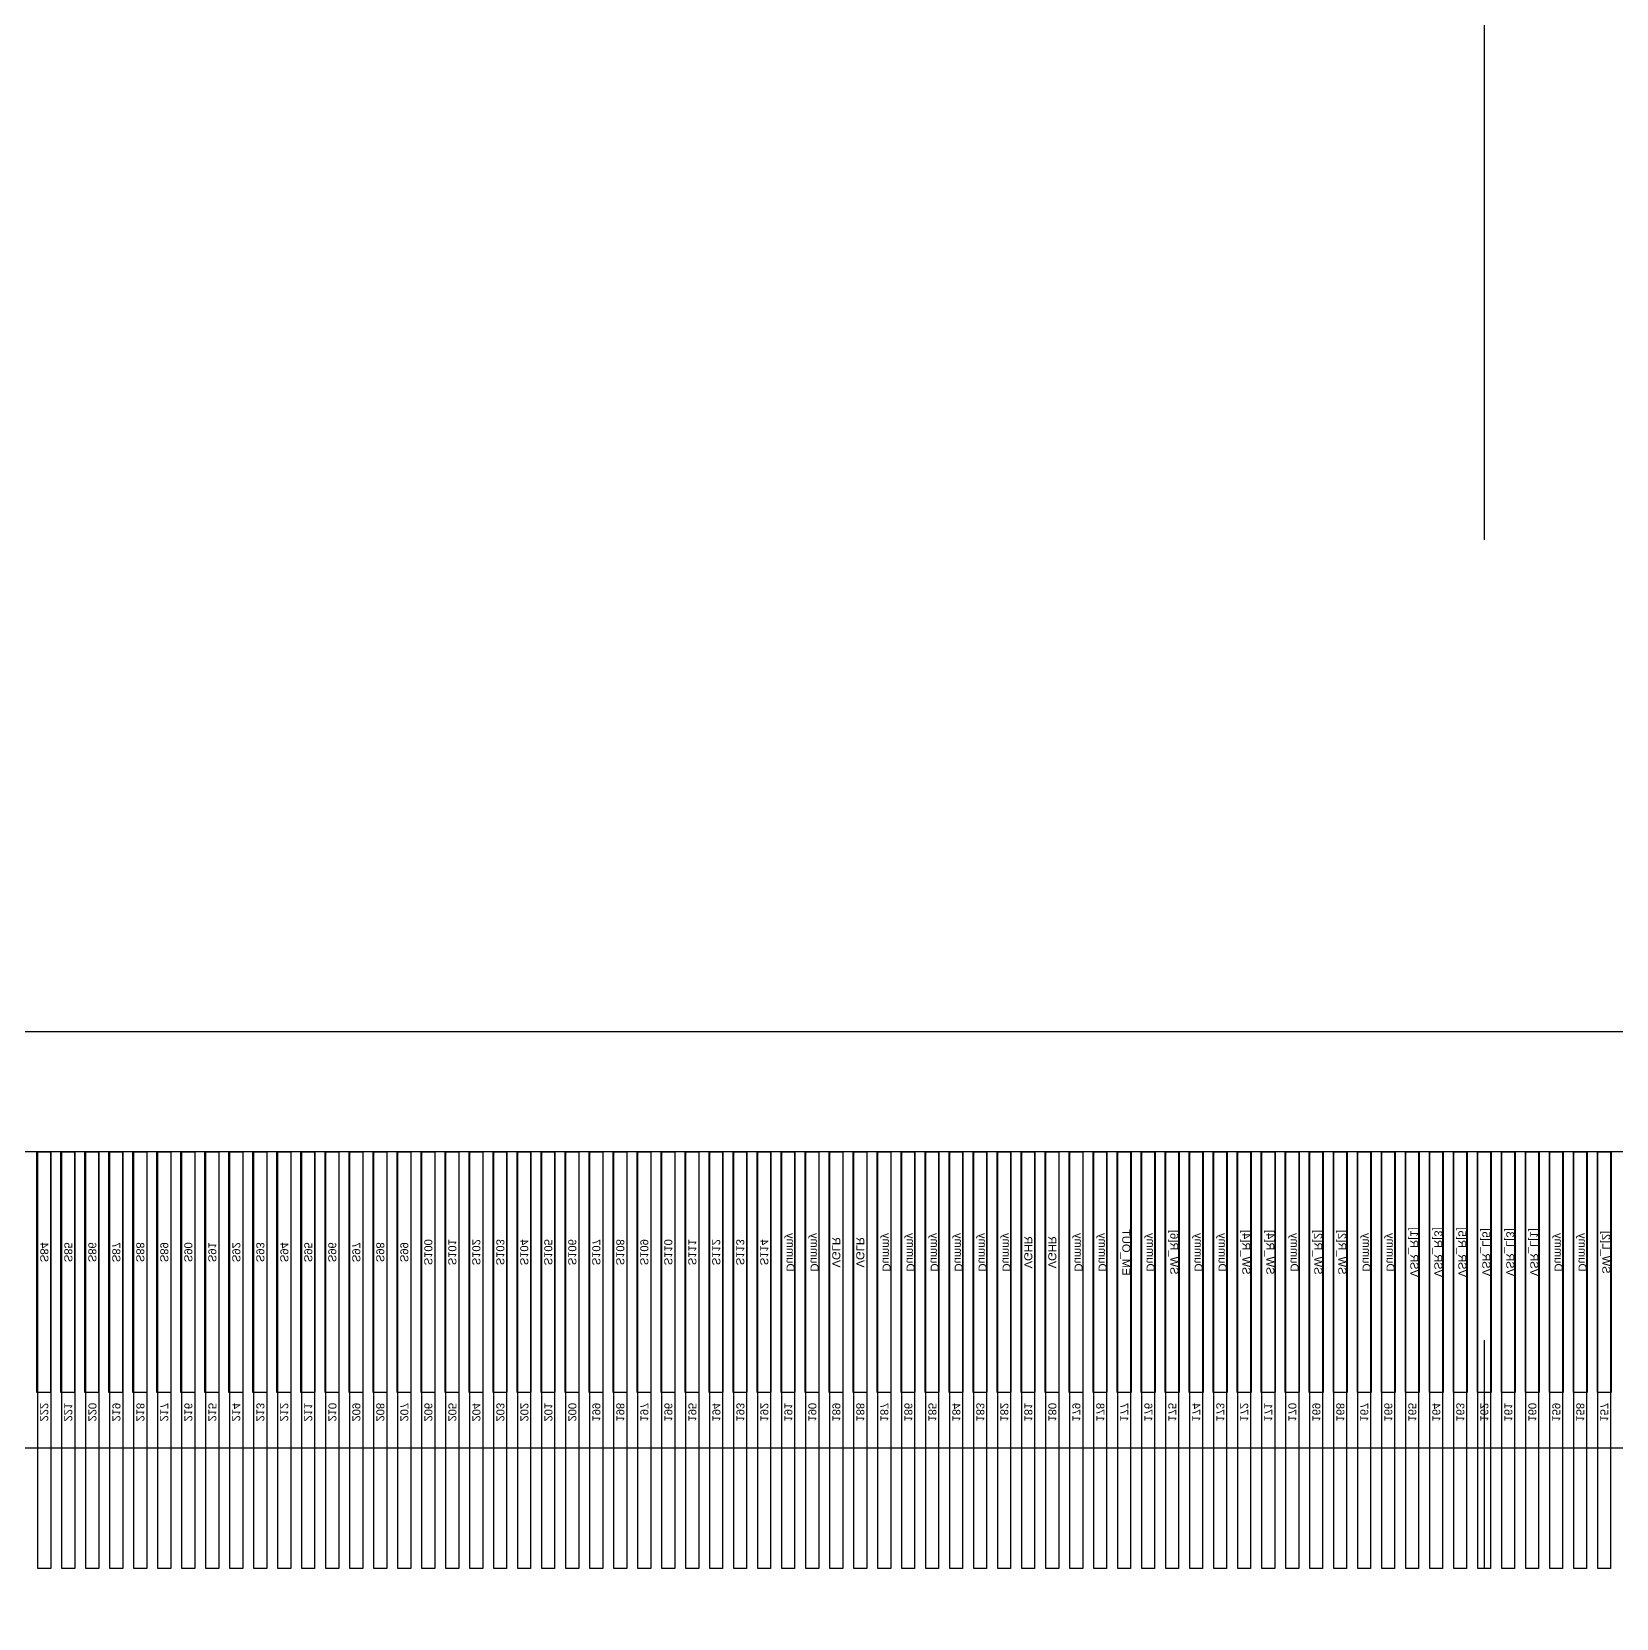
# Model space of a CAD drawing. Header units: inches. Extents: x 1765 to 5217, y -1519 to 441.
# Drawn here: x 4206.328 to 4208.308, y -1298.372 to -1296.39 of the extents above; entities that cross this region are included whole.
import ezdxf
from ezdxf.enums import TextEntityAlignment as Align

# ---------------------------------------------------------------- set-up
doc = ezdxf.new("R2010")
doc.units = ezdxf.units.IN
doc.header["$MEASUREMENT"] = 0
doc.linetypes.add('ACISOTGB', pattern=[9, 4, -1, 1, -1, 1, -1])
doc.layers.add('DIM', color=3, linetype='Continuous', lineweight=15)
doc.styles.add('MBC_Arial_Font', font='arial.ttf', dxfattribs={"width": 0.8})
doc.styles.add('宋体', font='')
doc.styles.get('宋体').set_extended_font_data('SimSun')
doc.dimstyles.new('ISO-25', dxfattribs={"dimtxt": 2, "dimasz": 2.5, "dimexe": 1.25, "dimexo": 0.625, "dimtad": 0, "dimrnd": 0.005, "dimdsep": 46, "dimtxsty": '宋体', "dimcen": 2.5, "dimclrd": 3, "dimclre": 3, "dimclrt": 3, "dimadec": 0, "dimazin": 0, "dimtfac": 1, "dimtmove": 0, "dimatfit": 3, "dimfxl": 0, "dimarcsym": 0})

# ---------------------------------------------------------------- blocks, each defined once
blk = doc.blocks.new('*D121')
at = {"layer": 'Defpoints', "color": 0, "transparency": 16777216}
for p in [(4208.1507, -1298.1595), (4198.7344, -1298.8595), (4208.1507, -1298.8595)]:
    blk.add_point(p, dxfattribs=at)
at = {"layer": 'DIM', "color": 3, "lineweight": -2, "transparency": 16777216}
for p, q in [((4198.7344, -1295.6595), (4198.7344, -1293.1595)), ((4207.5257, -1298.1595), (4197.4844, -1298.1595)), ((4198.7344, -1298.1595), (4198.7344, -1298.8595)), ((4207.5257, -1298.8595), (4197.4844, -1298.8595)), ((4198.7344, -1301.3595), (4198.7344, -1303.8706))]:
    blk.add_line(p, q, dxfattribs=at)
at = {"layer": 'DIM', "color": 3, "transparency": 16777216}
for points in [[(4198.3177, -1295.6595), (4199.1511, -1295.6595), (4198.7344, -1298.1595)], [(4198.3177, -1301.3595), (4199.1511, -1301.3595), (4198.7344, -1298.8595)]]:
    blk.add_solid(points, dxfattribs=at)
at = {"layer": 'DIM', "color": 3, "transparency": 16777216, "insert": (4198.7344, -1306.4789), "char_height": 2, "attachment_point": 5, "rotation": 90, "style": '宋体'}
blk.add_mtext('0.7', dxfattribs=at)

msp = doc.modelspace()

# ---------------------------------------------------------------- linework, layer by layer
at = {"color": 1, "linetype": 'ACISOTGB'}
msp.add_line((4208.1427, -1255.0245), (4208.1427, -1298.31), dxfattribs=at)
msp.add_line((4219.5511, -1297.6395), (4196.7343, -1297.6395))
msp.add_line((4219.5511, -1297.6395), (4196.7343, -1297.6395))
msp.add_lwpolyline([(4225.5362, -1263.4445), (4225.5362, -1289.1595, -0.414214), (4216.5362, -1298.1595), (4199.7492, -1298.1595, -0.414214), (4190.7492, -1289.1595), (4190.7492, -1263.4445, -0.414214), (4199.1692, -1255.0245), (4217.1162, -1255.0245, -0.414214)], format="xyb", close=True)
msp.add_lwpolyline([(4225.5362, -1263.4445), (4225.5362, -1289.1595, -0.414214), (4216.5362, -1298.1595), (4199.7492, -1298.1595, -0.414214), (4190.7492, -1289.1595), (4190.7492, -1263.4445, -0.414214), (4199.1692, -1255.0245), (4217.1162, -1255.0245, -0.414214)], format="xyb", close=True)
msp.add_lwpolyline([(4212.9448, -1298.9595), (4212.9448, -1298.7592, -0.254671), (4213.0821, -1298.5072), (4213.3901, -1298.3083, 0.254671), (4213.4817, -1298.1403), (4213.4817, -1297.9895, 0.414214), (4213.2817, -1297.7895), (4203.0037, -1297.7895, 0.414214), (4202.8037, -1297.9895), (4202.8037, -1298.1403, 0.254671), (4202.8952, -1298.3083), (4203.2032, -1298.5072, -0.254671), (4203.3405, -1298.7592), (4203.3405, -1298.9595)], format="xyb")
at = {"color": 2}
for points in [[(4206.3517, -1297.7895), (4206.3337, -1297.7895), (4206.3337, -1298.0895), (4206.3517, -1298.0895)], [(4206.3517, -1297.7895), (4206.3337, -1297.7895), (4206.3337, -1298.0895), (4206.3517, -1298.0895)], [(4206.3817, -1297.7895), (4206.3637, -1297.7895), (4206.3637, -1298.0895), (4206.3817, -1298.0895)], [(4206.3817, -1297.7895), (4206.3637, -1297.7895), (4206.3637, -1298.0895), (4206.3817, -1298.0895)], [(4206.4117, -1297.7895), (4206.3937, -1297.7895), (4206.3937, -1298.0895), (4206.4117, -1298.0895)], [(4206.4117, -1297.7895), (4206.3937, -1297.7895), (4206.3937, -1298.0895), (4206.4117, -1298.0895)], [(4206.4417, -1297.7895), (4206.4237, -1297.7895), (4206.4237, -1298.0895), (4206.4417, -1298.0895)], [(4206.4417, -1297.7895), (4206.4237, -1297.7895), (4206.4237, -1298.0895), (4206.4417, -1298.0895)], [(4206.4717, -1297.7895), (4206.4537, -1297.7895), (4206.4537, -1298.0895), (4206.4717, -1298.0895)], [(4206.4717, -1297.7895), (4206.4537, -1297.7895), (4206.4537, -1298.0895), (4206.4717, -1298.0895)], [(4206.5017, -1297.7895), (4206.4837, -1297.7895), (4206.4837, -1298.0895), (4206.5017, -1298.0895)], [(4206.5017, -1297.7895), (4206.4837, -1297.7895), (4206.4837, -1298.0895), (4206.5017, -1298.0895)], [(4206.5317, -1297.7895), (4206.5137, -1297.7895), (4206.5137, -1298.0895), (4206.5317, -1298.0895)], [(4206.5317, -1297.7895), (4206.5137, -1297.7895), (4206.5137, -1298.0895), (4206.5317, -1298.0895)], [(4206.5617, -1297.7895), (4206.5437, -1297.7895), (4206.5437, -1298.0895), (4206.5617, -1298.0895)], [(4206.5617, -1297.7895), (4206.5437, -1297.7895), (4206.5437, -1298.0895), (4206.5617, -1298.0895)], [(4206.5917, -1297.7895), (4206.5737, -1297.7895), (4206.5737, -1298.0895), (4206.5917, -1298.0895)], [(4206.5917, -1297.7895), (4206.5737, -1297.7895), (4206.5737, -1298.0895), (4206.5917, -1298.0895)], [(4206.6217, -1297.7895), (4206.6037, -1297.7895), (4206.6037, -1298.0895), (4206.6217, -1298.0895)], [(4206.6217, -1297.7895), (4206.6037, -1297.7895), (4206.6037, -1298.0895), (4206.6217, -1298.0895)], [(4206.6517, -1297.7895), (4206.6337, -1297.7895), (4206.6337, -1298.0895), (4206.6517, -1298.0895)], [(4206.6517, -1297.7895), (4206.6337, -1297.7895), (4206.6337, -1298.0895), (4206.6517, -1298.0895)], [(4206.6817, -1297.7895), (4206.6637, -1297.7895), (4206.6637, -1298.0895), (4206.6817, -1298.0895)], [(4206.6817, -1297.7895), (4206.6637, -1297.7895), (4206.6637, -1298.0895), (4206.6817, -1298.0895)], [(4206.7117, -1297.7895), (4206.6937, -1297.7895), (4206.6937, -1298.0895), (4206.7117, -1298.0895)], [(4206.7117, -1297.7895), (4206.6937, -1297.7895), (4206.6937, -1298.0895), (4206.7117, -1298.0895)], [(4206.7417, -1297.7895), (4206.7237, -1297.7895), (4206.7237, -1298.0895), (4206.7417, -1298.0895)], [(4206.7417, -1297.7895), (4206.7237, -1297.7895), (4206.7237, -1298.0895), (4206.7417, -1298.0895)], [(4206.7717, -1297.7895), (4206.7537, -1297.7895), (4206.7537, -1298.0895), (4206.7717, -1298.0895)], [(4206.7717, -1297.7895), (4206.7537, -1297.7895), (4206.7537, -1298.0895), (4206.7717, -1298.0895)], [(4206.8017, -1297.7895), (4206.7837, -1297.7895), (4206.7837, -1298.0895), (4206.8017, -1298.0895)], [(4206.8017, -1297.7895), (4206.7837, -1297.7895), (4206.7837, -1298.0895), (4206.8017, -1298.0895)], [(4206.8317, -1297.7895), (4206.8137, -1297.7895), (4206.8137, -1298.0895), (4206.8317, -1298.0895)], [(4206.8317, -1297.7895), (4206.8137, -1297.7895), (4206.8137, -1298.0895), (4206.8317, -1298.0895)], [(4206.8617, -1297.7895), (4206.8437, -1297.7895), (4206.8437, -1298.0895), (4206.8617, -1298.0895)], [(4206.8617, -1297.7895), (4206.8437, -1297.7895), (4206.8437, -1298.0895), (4206.8617, -1298.0895)], [(4206.8917, -1297.7895), (4206.8737, -1297.7895), (4206.8737, -1298.0895), (4206.8917, -1298.0895)], [(4206.8917, -1297.7895), (4206.8737, -1297.7895), (4206.8737, -1298.0895), (4206.8917, -1298.0895)], [(4206.9217, -1297.7895), (4206.9037, -1297.7895), (4206.9037, -1298.0895), (4206.9217, -1298.0895)], [(4206.9217, -1297.7895), (4206.9037, -1297.7895), (4206.9037, -1298.0895), (4206.9217, -1298.0895)], [(4206.9517, -1297.7895), (4206.9337, -1297.7895), (4206.9337, -1298.0895), (4206.9517, -1298.0895)], [(4206.9517, -1297.7895), (4206.9337, -1297.7895), (4206.9337, -1298.0895), (4206.9517, -1298.0895)], [(4206.9817, -1297.7895), (4206.9637, -1297.7895), (4206.9637, -1298.0895), (4206.9817, -1298.0895)], [(4206.9817, -1297.7895), (4206.9637, -1297.7895), (4206.9637, -1298.0895), (4206.9817, -1298.0895)], [(4207.0117, -1297.7895), (4206.9937, -1297.7895), (4206.9937, -1298.0895), (4207.0117, -1298.0895)], [(4207.0117, -1297.7895), (4206.9937, -1297.7895), (4206.9937, -1298.0895), (4207.0117, -1298.0895)], [(4207.0417, -1297.7895), (4207.0237, -1297.7895), (4207.0237, -1298.0895), (4207.0417, -1298.0895)], [(4207.0417, -1297.7895), (4207.0237, -1297.7895), (4207.0237, -1298.0895), (4207.0417, -1298.0895)], [(4207.0717, -1297.7895), (4207.0537, -1297.7895), (4207.0537, -1298.0895), (4207.0717, -1298.0895)], [(4207.0717, -1297.7895), (4207.0537, -1297.7895), (4207.0537, -1298.0895), (4207.0717, -1298.0895)], [(4207.1017, -1297.7895), (4207.0837, -1297.7895), (4207.0837, -1298.0895), (4207.1017, -1298.0895)], [(4207.1017, -1297.7895), (4207.0837, -1297.7895), (4207.0837, -1298.0895), (4207.1017, -1298.0895)], [(4207.1317, -1297.7895), (4207.1137, -1297.7895), (4207.1137, -1298.0895), (4207.1317, -1298.0895)], [(4207.1317, -1297.7895), (4207.1137, -1297.7895), (4207.1137, -1298.0895), (4207.1317, -1298.0895)], [(4207.1617, -1297.7895), (4207.1437, -1297.7895), (4207.1437, -1298.0895), (4207.1617, -1298.0895)], [(4207.1617, -1297.7895), (4207.1437, -1297.7895), (4207.1437, -1298.0895), (4207.1617, -1298.0895)], [(4207.1917, -1297.7895), (4207.1737, -1297.7895), (4207.1737, -1298.0895), (4207.1917, -1298.0895)], [(4207.1917, -1297.7895), (4207.1737, -1297.7895), (4207.1737, -1298.0895), (4207.1917, -1298.0895)], [(4207.2217, -1297.7895), (4207.2037, -1297.7895), (4207.2037, -1298.0895), (4207.2217, -1298.0895)], [(4207.2217, -1297.7895), (4207.2037, -1297.7895), (4207.2037, -1298.0895), (4207.2217, -1298.0895)], [(4207.2517, -1297.7895), (4207.2337, -1297.7895), (4207.2337, -1298.0895), (4207.2517, -1298.0895)], [(4207.2517, -1297.7895), (4207.2337, -1297.7895), (4207.2337, -1298.0895), (4207.2517, -1298.0895)], [(4207.2817, -1297.7895), (4207.2637, -1297.7895), (4207.2637, -1298.0895), (4207.2817, -1298.0895)], [(4207.2817, -1297.7895), (4207.2637, -1297.7895), (4207.2637, -1298.0895), (4207.2817, -1298.0895)], [(4207.3117, -1297.7895), (4207.2937, -1297.7895), (4207.2937, -1298.0895), (4207.3117, -1298.0895)], [(4207.3117, -1297.7895), (4207.2937, -1297.7895), (4207.2937, -1298.0895), (4207.3117, -1298.0895)], [(4207.3417, -1297.7895), (4207.3237, -1297.7895), (4207.3237, -1298.0895), (4207.3417, -1298.0895)], [(4207.3417, -1297.7895), (4207.3237, -1297.7895), (4207.3237, -1298.0895), (4207.3417, -1298.0895)], [(4207.3717, -1297.7895), (4207.3537, -1297.7895), (4207.3537, -1298.0895), (4207.3717, -1298.0895)], [(4207.3717, -1297.7895), (4207.3537, -1297.7895), (4207.3537, -1298.0895), (4207.3717, -1298.0895)], [(4207.4017, -1297.7895), (4207.3837, -1297.7895), (4207.3837, -1298.0895), (4207.4017, -1298.0895)], [(4207.4017, -1297.7895), (4207.3837, -1297.7895), (4207.3837, -1298.0895), (4207.4017, -1298.0895)], [(4207.4317, -1297.7895), (4207.4137, -1297.7895), (4207.4137, -1298.0895), (4207.4317, -1298.0895)], [(4207.4317, -1297.7895), (4207.4137, -1297.7895), (4207.4137, -1298.0895), (4207.4317, -1298.0895)], [(4207.4617, -1297.7895), (4207.4437, -1297.7895), (4207.4437, -1298.0895), (4207.4617, -1298.0895)], [(4207.4617, -1297.7895), (4207.4437, -1297.7895), (4207.4437, -1298.0895), (4207.4617, -1298.0895)], [(4207.4917, -1297.7895), (4207.4737, -1297.7895), (4207.4737, -1298.0895), (4207.4917, -1298.0895)], [(4207.4917, -1297.7895), (4207.4737, -1297.7895), (4207.4737, -1298.0895), (4207.4917, -1298.0895)], [(4207.5217, -1297.7895), (4207.5037, -1297.7895), (4207.5037, -1298.0895), (4207.5217, -1298.0895)], [(4207.5217, -1297.7895), (4207.5037, -1297.7895), (4207.5037, -1298.0895), (4207.5217, -1298.0895)], [(4207.5517, -1297.7895), (4207.5337, -1297.7895), (4207.5337, -1298.0895), (4207.5517, -1298.0895)], [(4207.5517, -1297.7895), (4207.5337, -1297.7895), (4207.5337, -1298.0895), (4207.5517, -1298.0895)], [(4207.5817, -1297.7895), (4207.5637, -1297.7895), (4207.5637, -1298.0895), (4207.5817, -1298.0895)], [(4207.5817, -1297.7895), (4207.5637, -1297.7895), (4207.5637, -1298.0895), (4207.5817, -1298.0895)], [(4207.6117, -1297.7895), (4207.5937, -1297.7895), (4207.5937, -1298.0895), (4207.6117, -1298.0895)], [(4207.6117, -1297.7895), (4207.5937, -1297.7895), (4207.5937, -1298.0895), (4207.6117, -1298.0895)], [(4207.6417, -1297.7895), (4207.6237, -1297.7895), (4207.6237, -1298.0895), (4207.6417, -1298.0895)], [(4207.6417, -1297.7895), (4207.6237, -1297.7895), (4207.6237, -1298.0895), (4207.6417, -1298.0895)], [(4207.6717, -1297.7895), (4207.6537, -1297.7895), (4207.6537, -1298.0895), (4207.6717, -1298.0895)], [(4207.6717, -1297.7895), (4207.6537, -1297.7895), (4207.6537, -1298.0895), (4207.6717, -1298.0895)], [(4207.7017, -1297.7895), (4207.6837, -1297.7895), (4207.6837, -1298.0895), (4207.7017, -1298.0895)], [(4207.7017, -1297.7895), (4207.6837, -1297.7895), (4207.6837, -1298.0895), (4207.7017, -1298.0895)], [(4207.7317, -1297.7895), (4207.7137, -1297.7895), (4207.7137, -1298.0895), (4207.7317, -1298.0895)], [(4207.7317, -1297.7895), (4207.7137, -1297.7895), (4207.7137, -1298.0895), (4207.7317, -1298.0895)], [(4207.7617, -1297.7895), (4207.7437, -1297.7895), (4207.7437, -1298.0895), (4207.7617, -1298.0895)], [(4207.7617, -1297.7895), (4207.7437, -1297.7895), (4207.7437, -1298.0895), (4207.7617, -1298.0895)], [(4207.7917, -1297.7895), (4207.7737, -1297.7895), (4207.7737, -1298.0895), (4207.7917, -1298.0895)], [(4207.7917, -1297.7895), (4207.7737, -1297.7895), (4207.7737, -1298.0895), (4207.7917, -1298.0895)], [(4207.8217, -1297.7895), (4207.8037, -1297.7895), (4207.8037, -1298.0895), (4207.8217, -1298.0895)], [(4207.8217, -1297.7895), (4207.8037, -1297.7895), (4207.8037, -1298.0895), (4207.8217, -1298.0895)], [(4207.8517, -1297.7895), (4207.8337, -1297.7895), (4207.8337, -1298.0895), (4207.8517, -1298.0895)], [(4207.8517, -1297.7895), (4207.8337, -1297.7895), (4207.8337, -1298.0895), (4207.8517, -1298.0895)], [(4207.8817, -1297.7895), (4207.8637, -1297.7895), (4207.8637, -1298.0895), (4207.8817, -1298.0895)], [(4207.8817, -1297.7895), (4207.8637, -1297.7895), (4207.8637, -1298.0895), (4207.8817, -1298.0895)], [(4207.9117, -1297.7895), (4207.8937, -1297.7895), (4207.8937, -1298.0895), (4207.9117, -1298.0895)], [(4207.9117, -1297.7895), (4207.8937, -1297.7895), (4207.8937, -1298.0895), (4207.9117, -1298.0895)], [(4207.9417, -1297.7895), (4207.9237, -1297.7895), (4207.9237, -1298.0895), (4207.9417, -1298.0895)], [(4207.9417, -1297.7895), (4207.9237, -1297.7895), (4207.9237, -1298.0895), (4207.9417, -1298.0895)], [(4207.9717, -1297.7895), (4207.9537, -1297.7895), (4207.9537, -1298.0895), (4207.9717, -1298.0895)], [(4207.9717, -1297.7895), (4207.9537, -1297.7895), (4207.9537, -1298.0895), (4207.9717, -1298.0895)], [(4208.0017, -1297.7895), (4207.9837, -1297.7895), (4207.9837, -1298.0895), (4208.0017, -1298.0895)], [(4208.0017, -1297.7895), (4207.9837, -1297.7895), (4207.9837, -1298.0895), (4208.0017, -1298.0895)], [(4208.0317, -1297.7895), (4208.0137, -1297.7895), (4208.0137, -1298.0895), (4208.0317, -1298.0895)], [(4208.0317, -1297.7895), (4208.0137, -1297.7895), (4208.0137, -1298.0895), (4208.0317, -1298.0895)], [(4208.0617, -1297.7895), (4208.0437, -1297.7895), (4208.0437, -1298.0895), (4208.0617, -1298.0895)], [(4208.0617, -1297.7895), (4208.0437, -1297.7895), (4208.0437, -1298.0895), (4208.0617, -1298.0895)], [(4208.0917, -1297.7895), (4208.0737, -1297.7895), (4208.0737, -1298.0895), (4208.0917, -1298.0895)], [(4208.0917, -1297.7895), (4208.0737, -1297.7895), (4208.0737, -1298.0895), (4208.0917, -1298.0895)], [(4208.1217, -1297.7895), (4208.1037, -1297.7895), (4208.1037, -1298.0895), (4208.1217, -1298.0895)], [(4208.1217, -1297.7895), (4208.1037, -1297.7895), (4208.1037, -1298.0895), (4208.1217, -1298.0895)], [(4208.1517, -1297.7895), (4208.1337, -1297.7895), (4208.1337, -1298.0895), (4208.1517, -1298.0895)], [(4208.1517, -1297.7895), (4208.1337, -1297.7895), (4208.1337, -1298.0895), (4208.1517, -1298.0895)], [(4208.1817, -1297.7895), (4208.1637, -1297.7895), (4208.1637, -1298.0895), (4208.1817, -1298.0895)], [(4208.1817, -1297.7895), (4208.1637, -1297.7895), (4208.1637, -1298.0895), (4208.1817, -1298.0895)], [(4208.2117, -1297.7895), (4208.1937, -1297.7895), (4208.1937, -1298.0895), (4208.2117, -1298.0895)], [(4208.2117, -1297.7895), (4208.1937, -1297.7895), (4208.1937, -1298.0895), (4208.2117, -1298.0895)], [(4208.2417, -1297.7895), (4208.2237, -1297.7895), (4208.2237, -1298.0895), (4208.2417, -1298.0895)], [(4208.2417, -1297.7895), (4208.2237, -1297.7895), (4208.2237, -1298.0895), (4208.2417, -1298.0895)], [(4208.2717, -1297.7895), (4208.2537, -1297.7895), (4208.2537, -1298.0895), (4208.2717, -1298.0895)], [(4208.2717, -1297.7895), (4208.2537, -1297.7895), (4208.2537, -1298.0895), (4208.2717, -1298.0895)], [(4208.3017, -1297.7895), (4208.2837, -1297.7895), (4208.2837, -1298.0895), (4208.3017, -1298.0895)], [(4208.3017, -1297.7895), (4208.2837, -1297.7895), (4208.2837, -1298.0895), (4208.3017, -1298.0895)]]:
    msp.add_lwpolyline(points, close=True, dxfattribs=at)
at = {"color": 0}
for points in [[(4206.3354, -1297.7895), (4206.3514, -1297.7895), (4206.3514, -1298.31), (4206.3354, -1298.31)], [(4206.3654, -1297.7895), (4206.3814, -1297.7895), (4206.3814, -1298.31), (4206.3654, -1298.31)], [(4206.3954, -1297.7895), (4206.4114, -1297.7895), (4206.4114, -1298.31), (4206.3954, -1298.31)], [(4206.4253, -1297.7895), (4206.4413, -1297.7895), (4206.4413, -1298.31), (4206.4253, -1298.31)], [(4206.4553, -1297.7895), (4206.4713, -1297.7895), (4206.4713, -1298.31), (4206.4553, -1298.31)], [(4206.4853, -1297.7895), (4206.5013, -1297.7895), (4206.5013, -1298.31), (4206.4853, -1298.31)], [(4206.5153, -1297.7895), (4206.5313, -1297.7895), (4206.5313, -1298.31), (4206.5153, -1298.31)], [(4206.5453, -1297.7895), (4206.5613, -1297.7895), (4206.5613, -1298.31), (4206.5453, -1298.31)], [(4206.5753, -1297.7895), (4206.5913, -1297.7895), (4206.5913, -1298.31), (4206.5753, -1298.31)], [(4206.6053, -1297.7895), (4206.6213, -1297.7895), (4206.6213, -1298.31), (4206.6053, -1298.31)], [(4206.6353, -1297.7895), (4206.6513, -1297.7895), (4206.6513, -1298.31), (4206.6353, -1298.31)], [(4206.6652, -1297.7895), (4206.6812, -1297.7895), (4206.6812, -1298.31), (4206.6652, -1298.31)], [(4206.6952, -1297.7895), (4206.7112, -1297.7895), (4206.7112, -1298.31), (4206.6952, -1298.31)], [(4206.7252, -1297.7895), (4206.7412, -1297.7895), (4206.7412, -1298.31), (4206.7252, -1298.31)], [(4206.7552, -1297.7895), (4206.7712, -1297.7895), (4206.7712, -1298.31), (4206.7552, -1298.31)], [(4206.7852, -1297.7895), (4206.8012, -1297.7895), (4206.8012, -1298.31), (4206.7852, -1298.31)], [(4206.8152, -1297.7895), (4206.8312, -1297.7895), (4206.8312, -1298.31), (4206.8152, -1298.31)], [(4206.8452, -1297.7895), (4206.8612, -1297.7895), (4206.8612, -1298.31), (4206.8452, -1298.31)], [(4206.8752, -1297.7895), (4206.8912, -1297.7895), (4206.8912, -1298.31), (4206.8752, -1298.31)], [(4206.9051, -1297.7895), (4206.9211, -1297.7895), (4206.9211, -1298.31), (4206.9051, -1298.31)], [(4206.9351, -1297.7895), (4206.9511, -1297.7895), (4206.9511, -1298.31), (4206.9351, -1298.31)], [(4206.9651, -1297.7895), (4206.9811, -1297.7895), (4206.9811, -1298.31), (4206.9651, -1298.31)], [(4206.9951, -1297.7895), (4207.0111, -1297.7895), (4207.0111, -1298.31), (4206.9951, -1298.31)], [(4207.0251, -1297.7895), (4207.0411, -1297.7895), (4207.0411, -1298.31), (4207.0251, -1298.31)], [(4207.0551, -1297.7895), (4207.0711, -1297.7895), (4207.0711, -1298.31), (4207.0551, -1298.31)], [(4207.0851, -1297.7895), (4207.1011, -1297.7895), (4207.1011, -1298.31), (4207.0851, -1298.31)], [(4207.1151, -1297.7895), (4207.1311, -1297.7895), (4207.1311, -1298.31), (4207.1151, -1298.31)], [(4207.1451, -1297.7895), (4207.1611, -1297.7895), (4207.1611, -1298.31), (4207.1451, -1298.31)], [(4207.175, -1297.7895), (4207.191, -1297.7895), (4207.191, -1298.31), (4207.175, -1298.31)], [(4207.205, -1297.7895), (4207.221, -1297.7895), (4207.221, -1298.31), (4207.205, -1298.31)], [(4207.235, -1297.7895), (4207.251, -1297.7895), (4207.251, -1298.31), (4207.235, -1298.31)], [(4207.265, -1297.7895), (4207.281, -1297.7895), (4207.281, -1298.31), (4207.265, -1298.31)], [(4207.295, -1297.7895), (4207.311, -1297.7895), (4207.311, -1298.31), (4207.295, -1298.31)], [(4207.325, -1297.7895), (4207.341, -1297.7895), (4207.341, -1298.31), (4207.325, -1298.31)], [(4207.355, -1297.7895), (4207.371, -1297.7895), (4207.371, -1298.31), (4207.355, -1298.31)], [(4207.385, -1297.7895), (4207.401, -1297.7895), (4207.401, -1298.31), (4207.385, -1298.31)], [(4207.4149, -1297.7895), (4207.4309, -1297.7895), (4207.4309, -1298.31), (4207.4149, -1298.31)], [(4207.4449, -1297.7895), (4207.4609, -1297.7895), (4207.4609, -1298.31), (4207.4449, -1298.31)], [(4207.4749, -1297.7895), (4207.4909, -1297.7895), (4207.4909, -1298.31), (4207.4749, -1298.31)], [(4207.5049, -1297.7895), (4207.5209, -1297.7895), (4207.5209, -1298.31), (4207.5049, -1298.31)], [(4207.5349, -1297.7895), (4207.5509, -1297.7895), (4207.5509, -1298.31), (4207.5349, -1298.31)], [(4207.5649, -1297.7895), (4207.5809, -1297.7895), (4207.5809, -1298.31), (4207.5649, -1298.31)], [(4207.5949, -1297.7895), (4207.6109, -1297.7895), (4207.6109, -1298.31), (4207.5949, -1298.31)], [(4207.6249, -1297.7895), (4207.6409, -1297.7895), (4207.6409, -1298.31), (4207.6249, -1298.31)], [(4207.6548, -1297.7895), (4207.6708, -1297.7895), (4207.6708, -1298.31), (4207.6548, -1298.31)], [(4207.6848, -1297.7895), (4207.7008, -1297.7895), (4207.7008, -1298.31), (4207.6848, -1298.31)], [(4207.7148, -1297.7895), (4207.7308, -1297.7895), (4207.7308, -1298.31), (4207.7148, -1298.31)], [(4207.7448, -1297.7895), (4207.7608, -1297.7895), (4207.7608, -1298.31), (4207.7448, -1298.31)], [(4207.7748, -1297.7895), (4207.7908, -1297.7895), (4207.7908, -1298.31), (4207.7748, -1298.31)], [(4207.8048, -1297.7895), (4207.8208, -1297.7895), (4207.8208, -1298.31), (4207.8048, -1298.31)], [(4207.8348, -1297.7895), (4207.8508, -1297.7895), (4207.8508, -1298.31), (4207.8348, -1298.31)], [(4207.8648, -1297.7895), (4207.8808, -1297.7895), (4207.8808, -1298.31), (4207.8648, -1298.31)], [(4207.8948, -1297.7895), (4207.9108, -1297.7895), (4207.9108, -1298.31), (4207.8948, -1298.31)], [(4207.9247, -1297.7895), (4207.9407, -1297.7895), (4207.9407, -1298.31), (4207.9247, -1298.31)], [(4207.9547, -1297.7895), (4207.9707, -1297.7895), (4207.9707, -1298.31), (4207.9547, -1298.31)], [(4207.9847, -1297.7895), (4208.0007, -1297.7895), (4208.0007, -1298.31), (4207.9847, -1298.31)], [(4208.0147, -1297.7895), (4208.0307, -1297.7895), (4208.0307, -1298.31), (4208.0147, -1298.31)], [(4208.0447, -1297.7895), (4208.0607, -1297.7895), (4208.0607, -1298.31), (4208.0447, -1298.31)], [(4208.0747, -1297.7895), (4208.0907, -1297.7895), (4208.0907, -1298.31), (4208.0747, -1298.31)], [(4208.1047, -1297.7895), (4208.1207, -1297.7895), (4208.1207, -1298.31), (4208.1047, -1298.31)], [(4208.1347, -1297.7895), (4208.1507, -1297.7895), (4208.1507, -1298.31), (4208.1347, -1298.31)], [(4208.1646, -1297.7895), (4208.1806, -1297.7895), (4208.1806, -1298.31), (4208.1646, -1298.31)], [(4208.1946, -1297.7895), (4208.2106, -1297.7895), (4208.2106, -1298.31), (4208.1946, -1298.31)], [(4208.2246, -1297.7895), (4208.2406, -1297.7895), (4208.2406, -1298.31), (4208.2246, -1298.31)], [(4208.2546, -1297.7895), (4208.2706, -1297.7895), (4208.2706, -1298.31), (4208.2546, -1298.31)], [(4208.2846, -1297.7895), (4208.3006, -1297.7895), (4208.3006, -1298.31), (4208.2846, -1298.31)]]:
    msp.add_lwpolyline(points, close=True, dxfattribs=at)

# ---------------------------------------------------------------- texts
at = {"color": 3, "style": 'MBC_Arial_Font', "text_generation_flag": 4}
for s, p in [('S100', (4206.8232, -1297.9148)), ('S101', (4206.8532, -1297.9148)), ('S102', (4206.8832, -1297.9148)), ('S103', (4206.9132, -1297.9148)), ('S104', (4206.9431, -1297.9148)), ('S105', (4206.9731, -1297.9148)), ('S106', (4207.0031, -1297.9148)), ('S107', (4207.0331, -1297.9148)), ('S108', (4207.0631, -1297.9148)), ('S109', (4207.0931, -1297.9148)), ('S110', (4207.1231, -1297.9148)), ('S111', (4207.1531, -1297.9148)), ('S112', (4207.183, -1297.9148)), ('S113', (4207.213, -1297.9148)), ('S114', (4207.243, -1297.9148)), ('Dummy', (4207.2759, -1297.9148)), ('Dummy', (4207.3059, -1297.9148)), ('VGLR', (4207.333, -1297.9148)), ('VGLR', (4207.363, -1297.9148)), ('Dummy', (4207.3959, -1297.9148)), ('Dummy', (4207.4259, -1297.9148)), ('Dummy', (4207.4559, -1297.9148)), ('Dummy', (4207.4859, -1297.9148)), ('Dummy', (4207.5158, -1297.9148)), ('Dummy', (4207.5458, -1297.9148)), ('VGHR', (4207.5729, -1297.9148)), ('VGHR', (4207.6029, -1297.9148)), ('Dummy', (4207.6358, -1297.9148)), ('Dummy', (4207.6658, -1297.9148)), ('EM_OUT', (4207.6954, -1297.9148)), ('Dummy', (4207.7258, -1297.9148)), ('SW_R[6]', (4207.7554, -1297.9148)), ('Dummy', (4207.7857, -1297.9148)), ('Dummy', (4207.8157, -1297.9148)), ('SW_R[4]', (4207.8454, -1297.9148)), ('SW_R[4]', (4207.8754, -1297.9148)), ('Dummy', (4207.9057, -1297.9148)), ('SW_R[2]', (4207.9353, -1297.9148)), ('SW_R[2]', (4207.9653, -1297.9148)), ('Dummy', (4207.9957, -1297.9148)), ('Dummy', (4208.0256, -1297.9148)), ('VSR_R[1]', (4208.0553, -1297.9148)), ('VSR_R[3]', (4208.0853, -1297.9148)), ('VSR_R[5]', (4208.1153, -1297.9148)), ('VSR_L[5]', (4208.1453, -1297.9148)), ('VSR_L[3]', (4208.1752, -1297.9148)), ('VSR_L[1]', (4208.2052, -1297.9148)), ('Dummy', (4208.2356, -1297.9148)), ('Dummy', (4208.2655, -1297.9148)), ('SW_L[2]', (4208.2952, -1297.9148)), ('S84', (4206.3434, -1297.9148)), ('S85', (4206.3734, -1297.9148)), ('S86', (4206.4034, -1297.9148)), ('S87', (4206.4333, -1297.9148)), ('S88', (4206.4633, -1297.9148)), ('S89', (4206.4933, -1297.9148)), ('S90', (4206.5233, -1297.9148)), ('S91', (4206.5533, -1297.9148)), ('S92', (4206.5833, -1297.9148)), ('S93', (4206.6133, -1297.9148)), ('S94', (4206.6433, -1297.9148)), ('S95', (4206.6732, -1297.9148)), ('S96', (4206.7032, -1297.9148)), ('S97', (4206.7332, -1297.9148)), ('S98', (4206.7632, -1297.9148)), ('S99', (4206.7932, -1297.9148)), ('222', (4206.3433, -1298.1147)), ('221', (4206.3733, -1298.1147)), ('220', (4206.4035, -1298.1147)), ('219', (4206.4335, -1298.1147)), ('218', (4206.4635, -1298.1147)), ('217', (4206.4933, -1298.1147)), ('216', (4206.5234, -1298.1147)), ('215', (4206.5534, -1298.1147)), ('214', (4206.5832, -1298.1147)), ('213', (4206.6134, -1298.1147)), ('212', (4206.6432, -1298.1147)), ('211', (4206.6732, -1298.1147)), ('210', (4206.7034, -1298.1147)), ('209', (4206.7333, -1298.1147)), ('208', (4206.7633, -1298.1147)), ('207', (4206.7933, -1298.1147)), ('206', (4206.8233, -1298.1147)), ('205', (4206.8533, -1298.1147)), ('204', (4206.8833, -1298.1147)), ('203', (4206.9133, -1298.1147)), ('202', (4206.9433, -1298.1147)), ('201', (4206.9733, -1298.1147)), ('200', (4207.0032, -1298.1147)), ('199', (4207.0332, -1298.1147)), ('198', (4207.0632, -1298.1147)), ('197', (4207.0932, -1298.1147)), ('196', (4207.1232, -1298.1147)), ('195', (4207.1532, -1298.1147)), ('194', (4207.1832, -1298.1147)), ('193', (4207.2132, -1298.1147)), ('192', (4207.2431, -1298.1147)), ('191', (4207.2731, -1298.1147)), ('190', (4207.3031, -1298.1147)), ('189', (4207.3331, -1298.1147)), ('188', (4207.3631, -1298.1147)), ('187', (4207.3931, -1298.1147)), ('186', (4207.4231, -1298.1147)), ('185', (4207.4531, -1298.1147)), ('184', (4207.483, -1298.1147)), ('183', (4207.513, -1298.1147)), ('182', (4207.543, -1298.1147)), ('181', (4207.573, -1298.1147)), ('180', (4207.603, -1298.1147)), ('179', (4207.633, -1298.1147)), ('178', (4207.663, -1298.1147)), ('177', (4207.6928, -1298.1147)), ('176', (4207.723, -1298.1147)), ('175', (4207.7529, -1298.1147)), ('174', (4207.7828, -1298.1147)), ('173', (4207.8129, -1298.1147)), ('172', (4207.8427, -1298.1147)), ('171', (4207.8727, -1298.1147)), ('170', (4207.9029, -1298.1147)), ('169', (4207.9329, -1298.1147)), ('168', (4207.9629, -1298.1147)), ('167', (4207.9928, -1298.1147)), ('166', (4208.0228, -1298.1147)), ('165', (4208.0528, -1298.1147)), ('164', (4208.0828, -1298.1147)), ('163', (4208.1128, -1298.1147)), ('162', (4208.1428, -1298.1147)), ('161', (4208.1728, -1298.1147)), ('160', (4208.2028, -1298.1147)), ('159', (4208.2327, -1298.1147)), ('158', (4208.2627, -1298.1147)), ('157', (4208.2927, -1298.1147))]:
    msp.add_text(s, height=0.01, rotation=90, dxfattribs=at).set_placement(p, align=Align.MIDDLE_CENTER)

# ---------------------------------------------------------------- dimensions: what is measured, and where the dimension line sits
at = {"layer": 'DIM'}
dim = msp.add_linear_dim(base=(4198.7344, -1298.8595), p1=(4208.1507, -1298.1595), p2=(4208.1507, -1298.8595), angle=90, dimstyle='ISO-25', dxfattribs=at)
dim.commit()
dim.dimension.update_dxf_attribs({"geometry": '*D121', "text_midpoint": (4198.7344, -1306.4789), "dimtype": 160})

doc.saveas('drawing.dxf')
